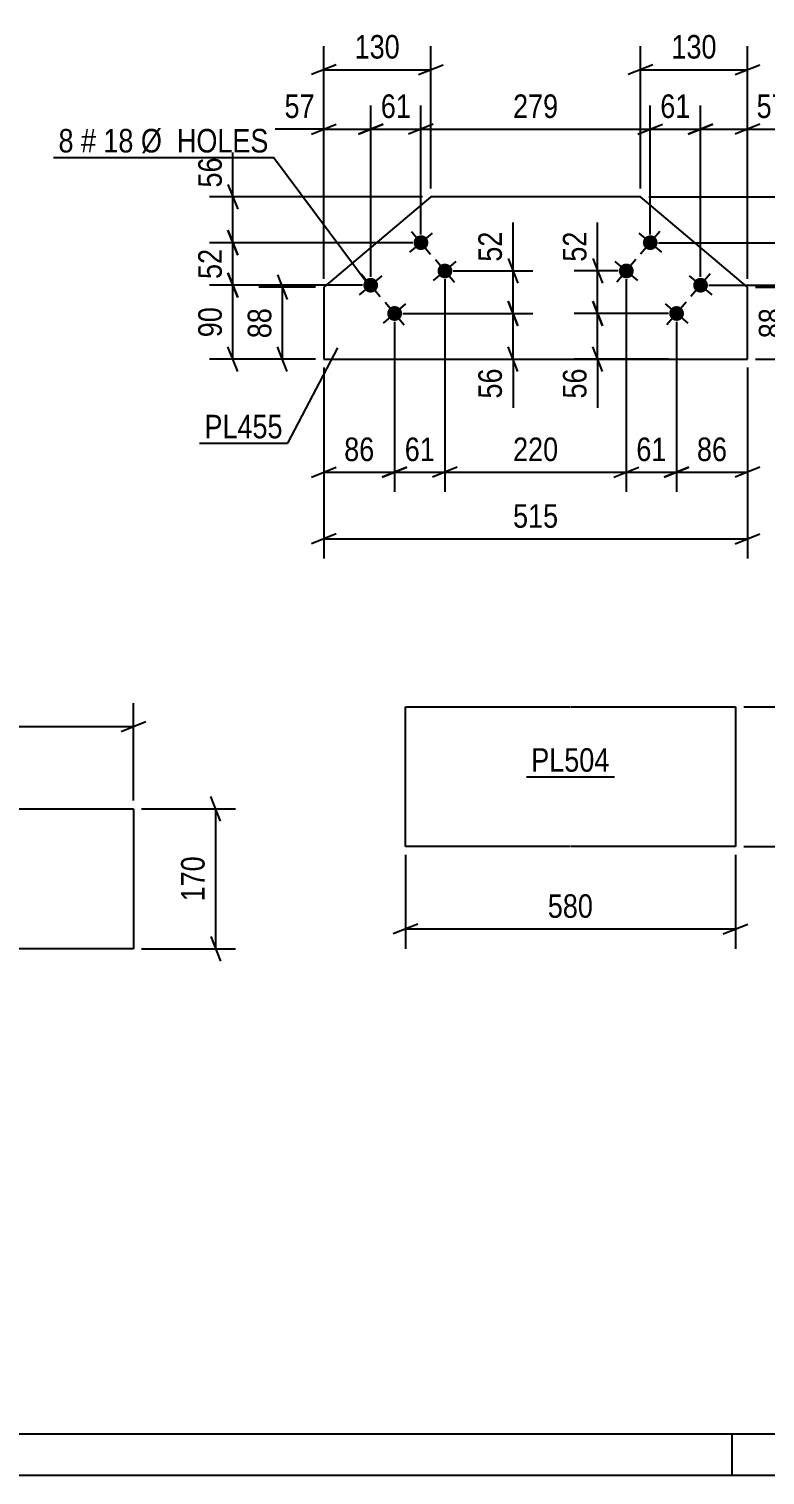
# Model space of a CAD drawing. Header units: millimetres. Extents: x 0 to 1189, y 0 to 841.
# Drawn here: x 263.6 to 353, y 0 to 175.7 of the extents above; entities that cross this region are included whole.
import ezdxf

# ---------------------------------------------------------------- set-up
doc = ezdxf.new("R2010")
doc.units = ezdxf.units.MM
doc.styles.add('Arial Narrow', font='ARIALN.TTF', dxfattribs={"height": 0.2})

# ---------------------------------------------------------------- blocks, each defined once
blk = doc.blocks.new('Unknown-570348649-1114 - 55360')
at = {"color": 5, "linetype": 'Continuous'}
for p, q in [((5, 5), (1184, 5)), ((349, 0), (349, 5)), ((0, 0), (1189, 0))]:
    blk.add_line(p, q, dxfattribs=at)
blk = doc.blocks.new('Part-570348649-55133 - 55132')
at = {"color": 2, "linetype": 'Continuous'}
for p, q in [((309.32, 76.36), (309.32, 93.36)), ((309.32, 93.36), (329.32, 93.36)), ((329.42, 93.36), (349.42, 93.36)), ((349.42, 93.36), (349.42, 76.36)), ((329.32, 76.36), (309.32, 76.36)), ((349.42, 76.36), (329.42, 76.36))]:
    blk.add_line(p, q, dxfattribs=at)
blk = doc.blocks.new('Part-570348649-55155 - 55154')
at = {"color": 2, "linetype": 'Continuous'}
for p, q in [((236.17, 63.95), (236.17, 80.95)), ((236.17, 80.95), (256.17, 80.95)), ((256.27, 80.95), (276.27, 80.95)), ((276.27, 80.95), (276.27, 63.95)), ((256.17, 63.95), (236.17, 63.95)), ((276.27, 63.95), (256.27, 63.95))]:
    blk.add_line(p, q, dxfattribs=at)
blk = doc.blocks.new('Part-570348649-55327 - 55326')
at = {"color": 2, "linetype": 'Continuous'}
for p, q in [((312.39, 155.33), (299.41, 144.35)), ((337.89, 155.33), (312.39, 155.33)), ((350.87, 144.35), (337.89, 155.33)), ((299.41, 144.35), (299.41, 135.59)), ((350.87, 135.59), (350.87, 144.35)), ((299.41, 135.59), (350.87, 135.59))]:
    blk.add_line(p, q, dxfattribs=at)
blk = doc.blocks.new('Bolt-570348649-55328 - 55326')
at = {"linetype": 'Continuous'}
for points in [[(311.9, 150.33, -1), (310.52, 149.17, -1)], [(314.81, 146.89, -1), (313.43, 145.73, -1)], [(305.79, 145.16, -1), (304.42, 144, -1)], [(308.7, 141.73, -1), (307.32, 140.56, -1)]]:
    blk.add_hatch(color=1, dxfattribs=at).paths.add_polyline_path(points)
at = {"color": 1, "linetype": 'Continuous'}
for p, q in [((310.05, 151.12), (312.37, 148.37)), ((309.84, 148.59), (312.59, 150.91)), ((312.96, 147.69), (315.28, 144.94)), ((303.94, 145.95), (306.27, 143.21)), ((312.74, 145.15), (315.49, 147.48)), ((303.73, 143.42), (306.48, 145.74)), ((306.85, 142.52), (309.17, 139.77)), ((306.64, 139.98), (309.38, 142.31))]:
    blk.add_line(p, q, dxfattribs=at)
blk = doc.blocks.new('Bolt-570348649-55329 - 55326')
at = {"linetype": 'Continuous'}
for points in [[(339.75, 149.17, -1), (338.38, 150.33, -1)], [(336.85, 145.73, -1), (335.47, 146.89, -1)], [(345.86, 144, -1), (344.49, 145.16, -1)], [(342.95, 140.56, -1), (341.58, 141.73, -1)]]:
    blk.add_hatch(color=1, dxfattribs=at).paths.add_polyline_path(points)
at = {"color": 1, "linetype": 'Continuous'}
for p, q in [((340.23, 151.12), (337.9, 148.37)), ((337.69, 150.91), (340.44, 148.59)), ((337.32, 147.69), (335, 144.94)), ((334.78, 147.48), (337.53, 145.15)), ((346.34, 145.95), (344.01, 143.21)), ((343.8, 145.74), (346.55, 143.42)), ((343.43, 142.52), (341.1, 139.77)), ((340.89, 142.31), (343.64, 139.98))]:
    blk.add_line(p, q, dxfattribs=at)
blk = doc.blocks.new('StraightDimension-570348649-55620 - 55132')
at = {"color": 7, "linetype": 'Continuous'}
for p, q in [((350.42, 93.36), (361.82, 93.36)), ((360.02, 91.86), (358.82, 94.86)), ((359.42, 76.36), (359.42, 93.36)), ((358.82, 77.86), (360.02, 74.86)), ((350.42, 76.36), (361.82, 76.36))]:
    blk.add_line(p, q, dxfattribs=at)
at = {"color": 0}
blk.add_wipeout([(358.67, 88.2), (354.47, 88.2), (354.47, 81.51), (358.67, 81.51)], dxfattribs=at)
at = {"color": 3, "style": 'Arial Narrow'}
blk.add_text('170', height=2.863, rotation=90.0002, dxfattribs=at).set_placement((358.07, 82.11))
blk = doc.blocks.new('StraightDimension-570348649-55624 - 55132')
at = {"color": 7, "linetype": 'Continuous'}
for p, q in [((309.32, 75.36), (309.32, 63.96)), ((349.42, 75.36), (349.42, 63.96)), ((310.82, 66.96), (307.82, 65.76)), ((347.92, 65.76), (350.92, 66.96)), ((309.32, 66.36), (349.42, 66.36))]:
    blk.add_line(p, q, dxfattribs=at)
at = {"color": 0}
blk.add_wipeout([(332.71, 67.11), (332.71, 71.31), (326.02, 71.31), (326.02, 67.11)], dxfattribs=at)
at = {"color": 3, "style": 'Arial Narrow'}
blk.add_text('580', height=2.863, dxfattribs=at).set_placement((326.62, 67.71))
blk = doc.blocks.new('StraightDimension-570348649-55628 - 55154')
at = {"color": 7, "linetype": 'Continuous'}
for p, q in [((277.27, 80.95), (288.67, 80.95)), ((286.87, 79.45), (285.67, 82.45)), ((286.27, 63.95), (286.27, 80.95)), ((285.67, 65.45), (286.87, 62.45)), ((277.27, 63.95), (288.67, 63.95))]:
    blk.add_line(p, q, dxfattribs=at)
at = {"color": 0}
blk.add_wipeout([(285.52, 75.79), (281.32, 75.79), (281.32, 69.11), (285.52, 69.11)], dxfattribs=at)
at = {"color": 3, "style": 'Arial Narrow'}
blk.add_text('170', height=2.863, rotation=90.0002, dxfattribs=at).set_placement((284.92, 69.71))
blk = doc.blocks.new('StraightDimension-570348649-55632 - 55154')
at = {"color": 7, "linetype": 'Continuous'}
for p, q in [((236.17, 81.95), (236.17, 93.8)), ((276.27, 81.95), (276.27, 93.8)), ((237.67, 91.55), (234.67, 90.35)), ((274.77, 90.35), (277.77, 91.55)), ((236.17, 90.95), (276.27, 90.95))]:
    blk.add_line(p, q, dxfattribs=at)
at = {"color": 0}
blk.add_wipeout([(259.56, 91.7), (259.56, 95.9), (252.88, 95.9), (252.88, 91.7)], dxfattribs=at)
at = {"color": 3, "style": 'Arial Narrow'}
blk.add_text('576', height=2.863, dxfattribs=at).set_placement((253.48, 92.3))
blk = doc.blocks.new('StraightDimension-570348649-60092 - 55326')
at = {"color": 7, "linetype": 'Continuous'}
for p, q in [((298.41, 144.35), (291.52, 144.35)), ((293.77, 145.85), (294.97, 142.85)), ((294.37, 135.59), (294.37, 144.35)), ((294.97, 134.09), (293.77, 137.09)), ((298.41, 135.59), (291.52, 135.59))]:
    blk.add_line(p, q, dxfattribs=at)
at = {"color": 0}
blk.add_wipeout([(293.62, 142.4), (289.42, 142.4), (289.42, 137.54), (293.62, 137.54)], dxfattribs=at)
at = {"color": 3, "style": 'Arial Narrow'}
blk.add_text('88', height=2.863, rotation=90.0002, dxfattribs=at).set_placement((293.02, 138.14))
blk = doc.blocks.new('StraightDimension-570348649-60140 - 55326')
at = {"color": 7, "linetype": 'Continuous'}
for p, q in [((305.1, 145.58), (305.1, 166.4)), ((311.21, 150.75), (311.21, 166.4)), ((303.6, 162.95), (306.6, 164.15)), ((305.1, 163.55), (311.21, 163.55)), ((312.71, 164.15), (309.71, 162.95))]:
    blk.add_line(p, q, dxfattribs=at)
at = {"color": 0}
blk.add_wipeout([(310.59, 164.3), (310.59, 168.5), (305.73, 168.5), (305.73, 164.3)], dxfattribs=at)
at = {"color": 3, "style": 'Arial Narrow'}
blk.add_text('61', height=2.863, dxfattribs=at).set_placement((306.33, 164.9))
blk = doc.blocks.new('StraightDimension-570348649-60106 - 55326')
at = {"color": 7, "linetype": 'Continuous'}
for p, q in [((337.89, 156.33), (337.89, 173.62)), ((350.87, 145.35), (350.87, 173.62)), ((339.39, 171.37), (336.39, 170.17)), ((337.89, 170.77), (350.87, 170.77)), ((349.37, 170.17), (352.37, 171.37))]:
    blk.add_line(p, q, dxfattribs=at)
at = {"color": 0}
blk.add_wipeout([(347.72, 171.52), (347.72, 175.72), (341.04, 175.72), (341.04, 171.52)], dxfattribs=at)
at = {"color": 3, "style": 'Arial Narrow'}
blk.add_text('130', height=2.863, dxfattribs=at).set_placement((341.64, 172.12))
blk = doc.blocks.new('StraightDimension-570348649-60099 - 55326')
at = {"color": 7, "linetype": 'Continuous'}
for p, q in [((351.87, 144.35), (358.87, 144.35)), ((355.87, 145.85), (357.07, 142.85)), ((356.47, 135.59), (356.47, 144.35)), ((357.07, 134.09), (355.87, 137.09)), ((351.87, 135.59), (358.87, 135.59))]:
    blk.add_line(p, q, dxfattribs=at)
at = {"color": 0}
blk.add_wipeout([(355.72, 142.4), (351.52, 142.4), (351.52, 137.54), (355.72, 137.54)], dxfattribs=at)
at = {"color": 3, "style": 'Arial Narrow'}
blk.add_text('88', height=2.863, rotation=90.0002, dxfattribs=at).set_placement((355.12, 138.14))
blk = doc.blocks.new('StraightDimension-570348649-60235 - 55326')
at = {"color": 7, "linetype": 'Continuous'}
for p, q in [((342.27, 140.15), (342.27, 119.46)), ((350.87, 134.59), (350.87, 119.46)), ((340.77, 121.26), (343.77, 122.46)), ((342.27, 121.86), (350.87, 121.86)), ((352.37, 122.46), (349.37, 121.26))]:
    blk.add_line(p, q, dxfattribs=at)
at = {"color": 0}
blk.add_wipeout([(349, 122.61), (349, 126.81), (344.14, 126.81), (344.14, 122.61)], dxfattribs=at)
at = {"color": 3, "style": 'Arial Narrow'}
blk.add_text('86', height=2.863, dxfattribs=at).set_placement((344.74, 123.21))
blk = doc.blocks.new('StraightDimension-570348649-60108 - 55326')
at = {"color": 7, "linetype": 'Continuous'}
for p, q in [((299.41, 145.35), (299.41, 173.62)), ((312.39, 156.33), (312.39, 173.62)), ((300.91, 171.37), (297.91, 170.17)), ((299.41, 170.77), (312.39, 170.77)), ((310.89, 170.17), (313.89, 171.37))]:
    blk.add_line(p, q, dxfattribs=at)
at = {"color": 0}
blk.add_wipeout([(309.24, 171.52), (309.24, 175.72), (302.55, 175.72), (302.55, 171.52)], dxfattribs=at)
at = {"color": 3, "style": 'Arial Narrow'}
blk.add_text('130', height=2.863, dxfattribs=at).set_placement((303.15, 172.12))
blk = doc.blocks.new('StraightDimension-570348649-60137 - 55326')
at = {"color": 7, "linetype": 'Continuous'}
for p, q in [((345.17, 145.58), (345.17, 166.4)), ((350.87, 145.58), (350.87, 166.4)), ((343.67, 162.95), (346.67, 164.15)), ((345.17, 163.55), (350.87, 163.55)), ((352.37, 164.15), (349.37, 162.95))]:
    blk.add_line(p, q, dxfattribs=at)
at = {"color": 0}
blk.add_wipeout([(356.25, 164.3), (356.25, 168.5), (351.39, 168.5), (351.39, 164.3)], dxfattribs=at)
at = {"color": 7, "linetype": 'Continuous'}
blk.add_line((350.87, 163.55), (356.77, 163.55), dxfattribs=at)
blk.add_line((350.87, 163.55), (356.77, 163.55), dxfattribs=at)
at = {"color": 3, "style": 'Arial Narrow'}
blk.add_text('57', height=2.863, dxfattribs=at).set_placement((351.99, 164.9))
blk = doc.blocks.new('StraightDimension-570348649-60138 - 55326')
at = {"color": 7, "linetype": 'Continuous'}
for p, q in [((339.07, 150.75), (339.07, 166.4)), ((345.17, 145.58), (345.17, 166.4)), ((337.57, 162.95), (340.57, 164.15)), ((339.07, 163.55), (345.17, 163.55)), ((346.67, 164.15), (343.67, 162.95))]:
    blk.add_line(p, q, dxfattribs=at)
at = {"color": 0}
blk.add_wipeout([(344.55, 164.3), (344.55, 168.5), (339.69, 168.5), (339.69, 164.3)], dxfattribs=at)
at = {"color": 3, "style": 'Arial Narrow'}
blk.add_text('61', height=2.863, dxfattribs=at).set_placement((340.29, 164.9))
blk = doc.blocks.new('StraightDimension-570348649-60139 - 55326')
at = {"color": 7, "linetype": 'Continuous'}
for p, q in [((311.21, 150.75), (311.21, 166.4)), ((339.07, 150.75), (339.07, 166.4)), ((312.71, 164.15), (309.71, 162.95)), ((311.21, 163.55), (339.07, 163.55)), ((337.57, 162.95), (340.57, 164.15))]:
    blk.add_line(p, q, dxfattribs=at)
at = {"color": 0}
blk.add_wipeout([(328.48, 164.3), (328.48, 168.5), (321.8, 168.5), (321.8, 164.3)], dxfattribs=at)
at = {"color": 3, "style": 'Arial Narrow'}
blk.add_text('279', height=2.863, dxfattribs=at).set_placement((322.4, 164.9))
blk = doc.blocks.new('StraightDimension-570348649-60141 - 55326')
at = {"color": 7, "linetype": 'Continuous'}
for p, q in [((299.41, 145.35), (299.41, 166.4)), ((305.1, 145.58), (305.1, 166.4)), ((297.91, 162.95), (300.91, 164.15)), ((299.41, 163.55), (305.1, 163.55)), ((306.6, 164.15), (303.6, 162.95))]:
    blk.add_line(p, q, dxfattribs=at)
at = {"color": 0}
blk.add_wipeout([(298.88, 164.3), (298.88, 168.5), (294.03, 168.5), (294.03, 164.3)], dxfattribs=at)
at = {"color": 7, "linetype": 'Continuous'}
blk.add_line((299.41, 163.55), (293.5, 163.55), dxfattribs=at)
blk.add_line((299.41, 163.55), (293.5, 163.55), dxfattribs=at)
at = {"color": 3, "style": 'Arial Narrow'}
blk.add_text('57', height=2.863, dxfattribs=at).set_placement((294.63, 164.9))
blk = doc.blocks.new('StraightDimension-570348649-60189 - 55326')
at = {"color": 7, "linetype": 'Continuous'}
for p, q in [((287.76, 156.83), (288.96, 153.83)), ((311.39, 155.33), (285.51, 155.33)), ((288.36, 149.75), (288.36, 155.33)), ((288.96, 148.25), (287.76, 151.25)), ((310.21, 149.75), (285.51, 149.75))]:
    blk.add_line(p, q, dxfattribs=at)
at = {"color": 0}
blk.add_wipeout([(287.61, 160.71), (283.41, 160.71), (283.41, 155.85), (287.61, 155.85)], dxfattribs=at)
at = {"color": 7, "linetype": 'Continuous'}
blk.add_line((288.36, 155.33), (288.36, 161.23), dxfattribs=at)
blk.add_line((288.36, 155.33), (288.36, 161.23), dxfattribs=at)
at = {"color": 3, "style": 'Arial Narrow'}
blk.add_text('56', height=2.863, rotation=90.0002, dxfattribs=at).set_placement((287.01, 156.45))
blk = doc.blocks.new('StraightDimension-570348649-60190 - 55326')
at = {"color": 7, "linetype": 'Continuous'}
for p, q in [((287.76, 151.25), (288.96, 148.25)), ((310.21, 149.75), (285.51, 149.75)), ((288.36, 144.58), (288.36, 149.75)), ((288.96, 143.08), (287.76, 146.08)), ((304.1, 144.58), (285.51, 144.58))]:
    blk.add_line(p, q, dxfattribs=at)
at = {"color": 0}
blk.add_wipeout([(287.61, 149.59), (283.41, 149.59), (283.41, 144.74), (287.61, 144.74)], dxfattribs=at)
at = {"color": 3, "style": 'Arial Narrow'}
blk.add_text('52', height=2.863, rotation=90.0002, dxfattribs=at).set_placement((287.01, 145.34))
blk = doc.blocks.new('StraightDimension-570348649-60191 - 55326')
at = {"color": 7, "linetype": 'Continuous'}
for p, q in [((287.76, 146.08), (288.96, 143.08)), ((304.1, 144.58), (285.51, 144.58)), ((288.36, 135.59), (288.36, 144.58)), ((288.96, 134.09), (287.76, 137.09)), ((298.41, 135.59), (285.51, 135.59))]:
    blk.add_line(p, q, dxfattribs=at)
at = {"color": 0}
blk.add_wipeout([(287.61, 142.52), (283.41, 142.52), (283.41, 137.66), (287.61, 137.66)], dxfattribs=at)
at = {"color": 3, "style": 'Arial Narrow'}
blk.add_text('90', height=2.863, rotation=90.0002, dxfattribs=at).set_placement((287.01, 138.26))
blk = doc.blocks.new('StraightDimension-570348649-60212 - 55326')
at = {"color": 7, "linetype": 'Continuous'}
for p, q in [((362.12, 156.83), (363.32, 153.83)), ((338.89, 155.33), (365.12, 155.33)), ((362.72, 149.75), (362.72, 155.33)), ((363.32, 148.25), (362.12, 151.25)), ((340.07, 149.75), (365.12, 149.75))]:
    blk.add_line(p, q, dxfattribs=at)
at = {"color": 0}
blk.add_wipeout([(361.97, 160.71), (357.77, 160.71), (357.77, 155.85), (361.97, 155.85)], dxfattribs=at)
at = {"color": 7, "linetype": 'Continuous'}
blk.add_line((362.72, 155.33), (362.72, 161.23), dxfattribs=at)
blk.add_line((362.72, 155.33), (362.72, 161.23), dxfattribs=at)
at = {"color": 3, "style": 'Arial Narrow'}
blk.add_text('56', height=2.863, rotation=90.0002, dxfattribs=at).set_placement((361.37, 156.45))
blk = doc.blocks.new('StraightDimension-570348649-60277 - 55326')
at = {"color": 7, "linetype": 'Continuous'}
for p, q in [((321.79, 147.81), (322.99, 144.81)), ((315.12, 146.31), (324.79, 146.31)), ((322.39, 141.15), (322.39, 146.31)), ((322.99, 139.65), (321.79, 142.65)), ((309.01, 141.15), (324.79, 141.15))]:
    blk.add_line(p, q, dxfattribs=at)
at = {"color": 0}
blk.add_wipeout([(321.64, 151.69), (317.44, 151.69), (317.44, 146.84), (321.64, 146.84)], dxfattribs=at)
at = {"color": 7, "linetype": 'Continuous'}
blk.add_line((322.39, 146.31), (322.39, 152.22), dxfattribs=at)
blk.add_line((322.39, 146.31), (322.39, 152.22), dxfattribs=at)
at = {"color": 3, "style": 'Arial Narrow'}
blk.add_text('52', height=2.863, rotation=90.0002, dxfattribs=at).set_placement((321.04, 147.44))
blk = doc.blocks.new('StraightDimension-570348649-60213 - 55326')
at = {"color": 7, "linetype": 'Continuous'}
for p, q in [((362.12, 151.25), (363.32, 148.25)), ((340.07, 149.75), (365.12, 149.75)), ((362.72, 144.58), (362.72, 149.75)), ((363.32, 143.08), (362.12, 146.08)), ((346.17, 144.58), (365.12, 144.58))]:
    blk.add_line(p, q, dxfattribs=at)
at = {"color": 0}
blk.add_wipeout([(361.97, 149.59), (357.77, 149.59), (357.77, 144.74), (361.97, 144.74)], dxfattribs=at)
at = {"color": 3, "style": 'Arial Narrow'}
blk.add_text('52', height=2.863, rotation=90.0002, dxfattribs=at).set_placement((361.37, 145.34))
blk = doc.blocks.new('StraightDimension-570348649-60278 - 55326')
at = {"color": 7, "linetype": 'Continuous'}
for p, q in [((321.79, 142.65), (322.99, 139.65)), ((309.01, 141.15), (324.79, 141.15)), ((322.39, 135.59), (322.39, 141.15)), ((322.99, 134.09), (321.79, 137.09)), ((309.01, 135.59), (324.79, 135.59))]:
    blk.add_line(p, q, dxfattribs=at)
at = {"color": 0}
blk.add_wipeout([(321.64, 135.07), (317.44, 135.07), (317.44, 130.21), (321.64, 130.21)], dxfattribs=at)
at = {"color": 7, "linetype": 'Continuous'}
blk.add_line((322.39, 135.59), (322.39, 129.69), dxfattribs=at)
blk.add_line((322.39, 135.59), (322.39, 129.69), dxfattribs=at)
at = {"color": 3, "style": 'Arial Narrow'}
blk.add_text('56', height=2.863, rotation=90.0002, dxfattribs=at).set_placement((321.04, 130.81))
blk = doc.blocks.new('StraightDimension-570348649-60214 - 55326')
at = {"color": 7, "linetype": 'Continuous'}
for p, q in [((362.12, 146.08), (363.32, 143.08)), ((346.17, 144.58), (365.12, 144.58)), ((362.72, 135.59), (362.72, 144.58)), ((363.32, 134.09), (362.12, 137.09)), ((351.87, 135.59), (365.12, 135.59))]:
    blk.add_line(p, q, dxfattribs=at)
at = {"color": 0}
blk.add_wipeout([(361.97, 142.52), (357.77, 142.52), (357.77, 137.66), (361.97, 137.66)], dxfattribs=at)
at = {"color": 3, "style": 'Arial Narrow'}
blk.add_text('90', height=2.863, rotation=90.0002, dxfattribs=at).set_placement((361.37, 138.26))
blk = doc.blocks.new('StraightDimension-570348649-60236 - 55326')
at = {"color": 7, "linetype": 'Continuous'}
for p, q in [((336.16, 145.31), (336.16, 119.46)), ((342.27, 140.15), (342.27, 119.46)), ((334.66, 121.26), (337.66, 122.46)), ((336.16, 121.86), (342.27, 121.86)), ((343.77, 122.46), (340.77, 121.26))]:
    blk.add_line(p, q, dxfattribs=at)
at = {"color": 0}
blk.add_wipeout([(341.64, 122.61), (341.64, 126.81), (336.78, 126.81), (336.78, 122.61)], dxfattribs=at)
at = {"color": 3, "style": 'Arial Narrow'}
blk.add_text('61', height=2.863, dxfattribs=at).set_placement((337.38, 123.21))
blk = doc.blocks.new('StraightDimension-570348649-60301 - 55326')
at = {"color": 7, "linetype": 'Continuous'}
for p, q in [((332.07, 147.81), (333.27, 144.81)), ((335.16, 146.31), (329.82, 146.31)), ((332.67, 141.15), (332.67, 146.31)), ((333.27, 139.65), (332.07, 142.65)), ((341.27, 141.15), (329.82, 141.15))]:
    blk.add_line(p, q, dxfattribs=at)
at = {"color": 0}
blk.add_wipeout([(331.92, 151.69), (327.72, 151.69), (327.72, 146.84), (331.92, 146.84)], dxfattribs=at)
at = {"color": 7, "linetype": 'Continuous'}
blk.add_line((332.67, 146.31), (332.67, 152.22), dxfattribs=at)
blk.add_line((332.67, 146.31), (332.67, 152.22), dxfattribs=at)
at = {"color": 3, "style": 'Arial Narrow'}
blk.add_text('52', height=2.863, rotation=90.0002, dxfattribs=at).set_placement((331.32, 147.44))
blk = doc.blocks.new('StraightDimension-570348649-60237 - 55326')
at = {"color": 7, "linetype": 'Continuous'}
for p, q in [((314.12, 145.31), (314.12, 119.46)), ((336.16, 145.31), (336.16, 119.46)), ((315.62, 122.46), (312.62, 121.26)), ((314.12, 121.86), (336.16, 121.86)), ((334.66, 121.26), (337.66, 122.46))]:
    blk.add_line(p, q, dxfattribs=at)
at = {"color": 0}
blk.add_wipeout([(328.48, 122.61), (328.48, 126.81), (321.8, 126.81), (321.8, 122.61)], dxfattribs=at)
at = {"color": 3, "style": 'Arial Narrow'}
blk.add_text('220', height=2.863, dxfattribs=at).set_placement((322.4, 123.21))
blk = doc.blocks.new('StraightDimension-570348649-60302 - 55326')
at = {"color": 7, "linetype": 'Continuous'}
for p, q in [((332.07, 142.65), (333.27, 139.65)), ((341.27, 141.15), (329.82, 141.15)), ((332.67, 135.59), (332.67, 141.15)), ((333.27, 134.09), (332.07, 137.09)), ((341.27, 135.59), (329.82, 135.59))]:
    blk.add_line(p, q, dxfattribs=at)
at = {"color": 0}
blk.add_wipeout([(331.92, 135.07), (327.72, 135.07), (327.72, 130.21), (331.92, 130.21)], dxfattribs=at)
at = {"color": 7, "linetype": 'Continuous'}
blk.add_line((332.67, 135.59), (332.67, 129.69), dxfattribs=at)
blk.add_line((332.67, 135.59), (332.67, 129.69), dxfattribs=at)
at = {"color": 3, "style": 'Arial Narrow'}
blk.add_text('56', height=2.863, rotation=90.0002, dxfattribs=at).set_placement((331.32, 130.81))
blk = doc.blocks.new('StraightDimension-570348649-60238 - 55326')
at = {"color": 7, "linetype": 'Continuous'}
for p, q in [((314.12, 145.31), (314.12, 119.46)), ((308.01, 140.15), (308.01, 119.46)), ((306.51, 121.26), (309.51, 122.46)), ((308.01, 121.86), (314.12, 121.86)), ((315.62, 122.46), (312.62, 121.26))]:
    blk.add_line(p, q, dxfattribs=at)
at = {"color": 0}
blk.add_wipeout([(313.49, 122.61), (313.49, 126.81), (308.64, 126.81), (308.64, 122.61)], dxfattribs=at)
at = {"color": 3, "style": 'Arial Narrow'}
blk.add_text('61', height=2.863, dxfattribs=at).set_placement((309.24, 123.21))
blk = doc.blocks.new('StraightDimension-570348649-60239 - 55326')
at = {"color": 7, "linetype": 'Continuous'}
for p, q in [((308.01, 140.15), (308.01, 119.46)), ((299.41, 134.59), (299.41, 119.46)), ((297.91, 121.26), (300.91, 122.46)), ((299.41, 121.86), (308.01, 121.86)), ((309.51, 122.46), (306.51, 121.26))]:
    blk.add_line(p, q, dxfattribs=at)
at = {"color": 0}
blk.add_wipeout([(306.14, 122.61), (306.14, 126.81), (301.28, 126.81), (301.28, 122.61)], dxfattribs=at)
at = {"color": 3, "style": 'Arial Narrow'}
blk.add_text('86', height=2.863, dxfattribs=at).set_placement((301.88, 123.21))
blk = doc.blocks.new('StraightDimension-570348649-60272 - 55326')
at = {"color": 7, "linetype": 'Continuous'}
for p, q in [((299.41, 134.59), (299.41, 111.36)), ((350.87, 134.59), (350.87, 111.36)), ((300.91, 114.36), (297.91, 113.16)), ((349.37, 113.16), (352.37, 114.36)), ((299.41, 113.76), (350.87, 113.76))]:
    blk.add_line(p, q, dxfattribs=at)
at = {"color": 0}
blk.add_wipeout([(328.48, 114.51), (328.48, 118.71), (321.8, 118.71), (321.8, 114.51)], dxfattribs=at)
at = {"color": 3, "style": 'Arial Narrow'}
blk.add_text('515', height=2.863, dxfattribs=at).set_placement((322.4, 115.11))
blk = doc.blocks.new('Mark-570348649-56372 - 55132')
at = {"color": 0}
blk.add_wipeout([(334.12, 85.46), (334.12, 88.46), (324.61, 88.46), (324.61, 85.46)], dxfattribs=at)
blk.add_wipeout([(334.12, 85.46), (334.12, 88.46), (324.61, 88.46), (324.61, 85.46)], dxfattribs=at)
at = {"color": 30, "linetype": 'Continuous'}
blk.add_line((324.01, 84.86), (334.72, 84.86), dxfattribs=at)
at = {"color": 3, "style": 'Arial Narrow'}
blk.add_text('PL504', height=2.863, dxfattribs=at).set_placement((324.61, 85.46))
blk = doc.blocks.new('MarkSet-570348649-60079 - 55326')
at = {"color": 0}
for points in [[(269, 160.71), (269, 163.71), (267.17, 163.71), (267.17, 160.71)], [(271.72, 160.71), (271.72, 163.71), (269.9, 163.71), (269.9, 160.71)], [(276.28, 160.71), (276.28, 163.71), (272.62, 163.71), (272.62, 160.71)], [(292.71, 160.71), (292.71, 163.71), (277.18, 163.71), (277.18, 160.71)]]:
    blk.add_wipeout(points, dxfattribs=at)
for points in [[(269, 160.71), (269, 163.71), (267.17, 163.71), (267.17, 160.71)], [(271.72, 160.71), (271.72, 163.71), (269.9, 163.71), (269.9, 160.71)], [(276.28, 160.71), (276.28, 163.71), (272.62, 163.71), (272.62, 160.71)], [(292.71, 160.71), (292.71, 163.71), (277.18, 163.71), (277.18, 160.71)]]:
    blk.add_wipeout(points, dxfattribs=at)
at = {"color": 7, "linetype": 'Continuous'}
for p in [(266.57, 160.11), (305.02, 144.36)]:
    blk.add_line(p, (293.31, 160.11), dxfattribs=at)
at = {"color": 3, "style": 'Arial Narrow'}
for s, height, p in [('8', 2.86, (267.17, 160.71)), ('#', 2.86, (269.9, 160.71)), ('18', 2.863, (272.62, 160.71)), ('Ø  HOLES', 2.863, (277.18, 160.71))]:
    blk.add_text(s, height=height, dxfattribs=at).set_placement(p)
blk = doc.blocks.new('Mark-570348649-56409 - 55326')
at = {"color": 0}
blk.add_wipeout([(294.41, 125.97), (294.41, 128.97), (284.9, 128.97), (284.9, 125.97)], dxfattribs=at)
blk.add_wipeout([(294.41, 125.97), (294.41, 128.97), (284.9, 128.97), (284.9, 125.97)], dxfattribs=at)
at = {"color": 30, "linetype": 'Continuous'}
for p in [(301.08, 136.98), (284.3, 125.37)]:
    blk.add_line(p, (295.01, 125.37), dxfattribs=at)
at = {"color": 3, "style": 'Arial Narrow'}
blk.add_text('PL455', height=2.863, dxfattribs=at).set_placement((284.9, 125.97))

msp = doc.modelspace()

# ---------------------------------------------------------------- block references
for name in ['Unknown-570348649-1114 - 55360', 'Part-570348649-55327 - 55326', 'Bolt-570348649-55328 - 55326', 'Bolt-570348649-55329 - 55326', 'Part-570348649-55133 - 55132', 'Part-570348649-55155 - 55154']:
    msp.add_blockref(name, (0, 0))

# ---------------------------------------------------------------- next in the draw order: block references
for name in ['StraightDimension-570348649-60106 - 55326', 'StraightDimension-570348649-60140 - 55326', 'StraightDimension-570348649-60092 - 55326', 'StraightDimension-570348649-55620 - 55132', 'Mark-570348649-56372 - 55132', 'StraightDimension-570348649-55628 - 55154']:
    msp.add_blockref(name, (0, 0))

# ---------------------------------------------------------------- next in the draw order: block references
for name in ['StraightDimension-570348649-60108 - 55326', 'StraightDimension-570348649-60099 - 55326', 'StraightDimension-570348649-55632 - 55154', 'StraightDimension-570348649-55624 - 55132']:
    msp.add_blockref(name, (0, 0))

# ---------------------------------------------------------------- next in the draw order: block references
for name in ['StraightDimension-570348649-60141 - 55326', 'StraightDimension-570348649-60137 - 55326', 'StraightDimension-570348649-60235 - 55326']:
    msp.add_blockref(name, (0, 0))

# ---------------------------------------------------------------- next in the draw order: block references
msp.add_blockref('StraightDimension-570348649-60138 - 55326', (0, 0))

# ---------------------------------------------------------------- next in the draw order: block references
msp.add_blockref('StraightDimension-570348649-60139 - 55326', (0, 0))

# ---------------------------------------------------------------- next in the draw order: block references
for name in ['StraightDimension-570348649-60189 - 55326', 'StraightDimension-570348649-60212 - 55326']:
    msp.add_blockref(name, (0, 0))

# ---------------------------------------------------------------- next in the draw order: block references
for name in ['StraightDimension-570348649-60190 - 55326', 'StraightDimension-570348649-60213 - 55326']:
    msp.add_blockref(name, (0, 0))

# ---------------------------------------------------------------- next in the draw order: block references
for name in ['StraightDimension-570348649-60277 - 55326', 'StraightDimension-570348649-60191 - 55326', 'StraightDimension-570348649-60214 - 55326', 'StraightDimension-570348649-60236 - 55326']:
    msp.add_blockref(name, (0, 0))

# ---------------------------------------------------------------- next in the draw order: block references
for name in ['MarkSet-570348649-60079 - 55326', 'StraightDimension-570348649-60301 - 55326', 'StraightDimension-570348649-60278 - 55326']:
    msp.add_blockref(name, (0, 0))

# ---------------------------------------------------------------- next in the draw order: block references
msp.add_blockref('StraightDimension-570348649-60237 - 55326', (0, 0))

# ---------------------------------------------------------------- next in the draw order: block references
for name in ['StraightDimension-570348649-60238 - 55326', 'StraightDimension-570348649-60302 - 55326']:
    msp.add_blockref(name, (0, 0))

# ---------------------------------------------------------------- next in the draw order: block references
msp.add_blockref('StraightDimension-570348649-60239 - 55326', (0, 0))

# ---------------------------------------------------------------- next in the draw order: block references
msp.add_blockref('StraightDimension-570348649-60272 - 55326', (0, 0))

# ---------------------------------------------------------------- next in the draw order: block references
msp.add_blockref('Mark-570348649-56409 - 55326', (0, 0))

doc.saveas('drawing.dxf')
